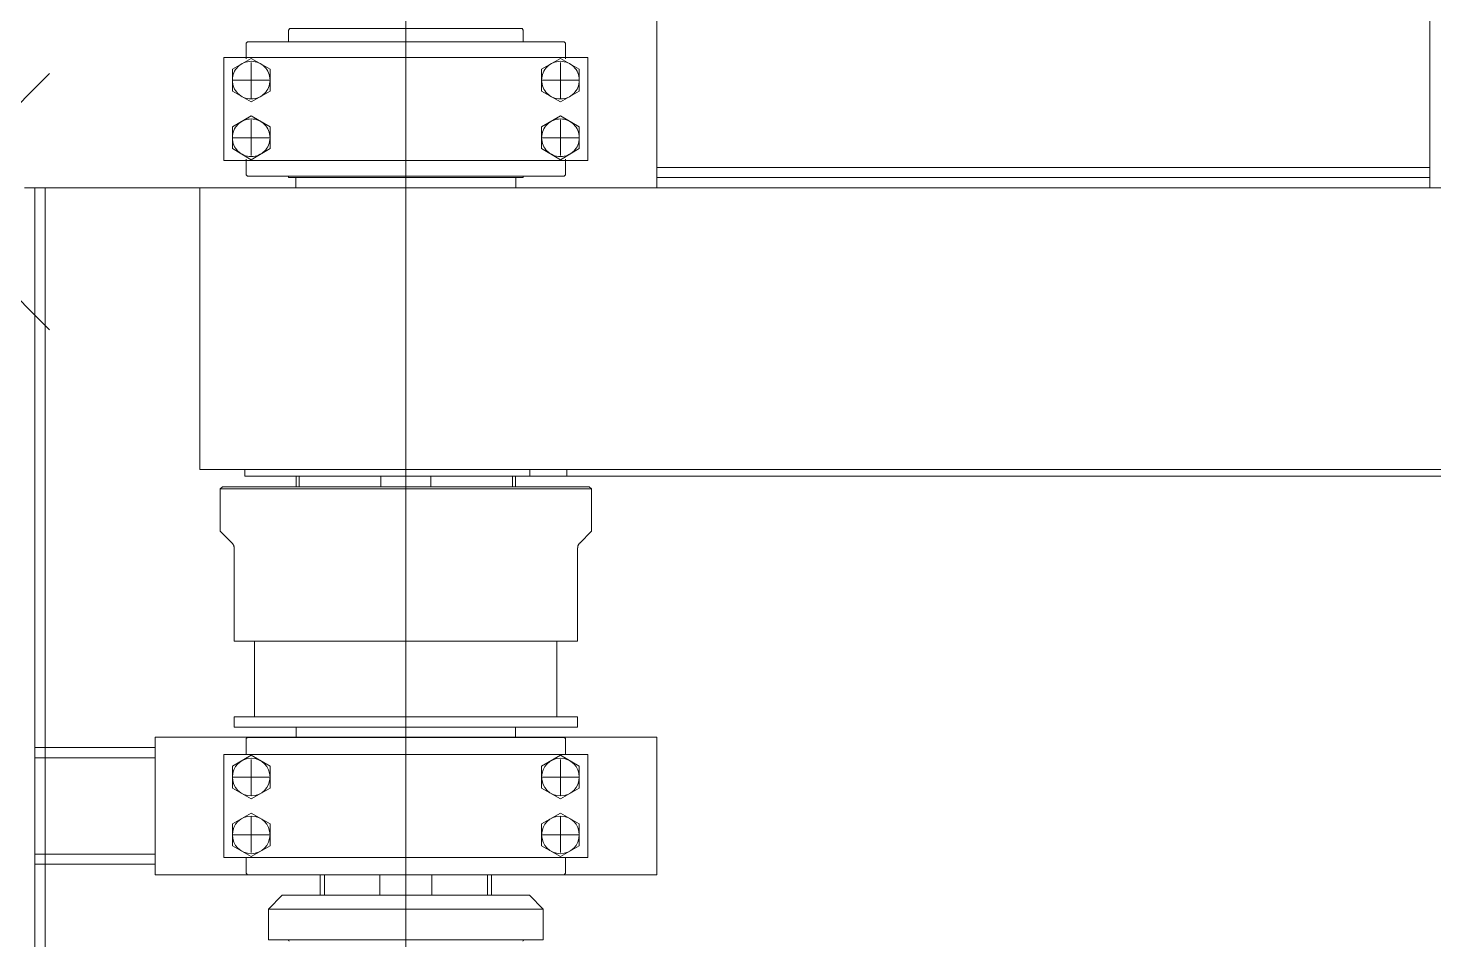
# Model space of a CAD drawing. Extents: x 475189 to 476029, y 1007718 to 1008015.
# Drawn here: x 475704.76 to 475715.73, y 1007873.65 to 1007880.77 of the extents above; entities that cross this region are included whole.
import ezdxf
from ezdxf.enums import TextEntityAlignment as Align

# ---------------------------------------------------------------- set-up
doc = ezdxf.new("R2010")
doc.units = 0
doc.header["$LTSCALE"] = 2
doc.header["$MEASUREMENT"] = 0
doc.header["$PDMODE"] = 3
doc.header["$PDSIZE"] = -7
doc.linetypes.add('AM_ISO02W050x2', pattern=[3.75, 3, -0.75])
doc.layers.get('0').update_dxf_attribs({"linetype": 'CONTINUOUS', "lineweight": 0})
doc.layers.add('R.B', color=6, linetype='CONTINUOUS', lineweight=0)
doc.layers.add('TEXT', color=1, linetype='CONTINUOUS', lineweight=0)
doc.styles.add('ROMANS', font='ROMANS.SHX')
doc.styles.add('XT03_5', font='romans', dxfattribs={"width": 0.6, "height": 87.5})

# ---------------------------------------------------------------- blocks, each defined once
blk = doc.blocks.new('EXISTING')
at = {"color": 8}
for p, q in [((475707.706, 1007884.156), (475707.706, 1007851.614)), ((475704.812, 1007879.518), (475704.812, 1007858.503))]:
    blk.add_line(p, q, dxfattribs=at)
at = {"color": 8, "linetype": 'AM_ISO02W050x2'}
blk.add_line((475704.892, 1007879.518), (475704.892, 1007858.503), dxfattribs=at)
at = {"color": 8, "linetype": 'ByBlock', "style": 'ROMANS'}
for tag, height, width, p in [('DIRECTION', 0.536, 0.85, (475672.394, 1007828.239)), ('DN', 1.072, 0.708333, (475752.552, 1007802.238))]:
    blk.add_attdef(tag, text='', height=height, dxfattribs=dict(at, width=width)).set_placement(p, align=Align.MIDDLE_RIGHT)
at = {"color": 8, "style": 'XT03_5', "text_generation_flag": 4, "width": 0.6, "flags": 9}
for p, rotation in [((475706.595, 1007775.576), 270), ((475708.817, 1007766.103), 90)]:
    blk.add_attdef('KEYWORD', p, '', height=0.0375, rotation=rotation, dxfattribs=at)
at = {"color": 8, "style": 'XT03_5', "width": 0.6, "flags": 9}
for p, rotation in [((475708.817, 1007775.576), 270), ((475706.595, 1007766.103), 90)]:
    blk.add_attdef('KEYWORD', p, '', height=0.0375, rotation=rotation, dxfattribs=at)
at = {"layer": 'TEXT', "color": 8, "style": 'ROMANS', "width": 0.85, "flags": 8}
blk.add_attdef('WTD', text='', height=1.072, rotation=180, dxfattribs=at).set_placement((475705.173, 1007794.2), align=Align.MIDDLE_CENTER)
blk.add_attdef('WTD', text='', height=1.072, dxfattribs=at).set_placement((475731.4, 1007752.462), align=Align.MIDDLE_CENTER)

msp = doc.modelspace()

# ---------------------------------------------------------------- linework, layer by layer
at = {"color": 8, "linetype": 'AM_ISO02W050x2'}
for p, q in [((475709.664, 1007881.556), (475709.664, 1007879.518)), ((475706.789, 1007880.751), (475706.8, 1007880.762)), ((475706.789, 1007880.751), (475706.789, 1007880.66)), ((475706.8, 1007880.762), (475707.706, 1007880.762)), ((475707.706, 1007880.801), (475707.706, 1007880.15)), ((475708.612, 1007880.762), (475707.706, 1007880.762)), ((475708.622, 1007880.751), (475708.612, 1007880.762)), ((475708.622, 1007880.751), (475708.622, 1007880.66)), ((475706.47, 1007880.66), (475706.459, 1007880.649)), ((475706.459, 1007880.526), (475706.459, 1007880.649)), ((475707.706, 1007880.66), (475706.47, 1007880.66)), ((475707.706, 1007880.66), (475708.941, 1007880.66)), ((475708.941, 1007880.66), (475708.952, 1007880.649)), ((475708.952, 1007880.526), (475708.952, 1007880.649)), ((475707.706, 1007880.537), (475706.285, 1007880.537)), ((475706.285, 1007880.537), (475706.285, 1007879.733)), ((475706.499, 1007880.219), (475706.499, 1007880.498)), ((475707.706, 1007880.537), (475709.126, 1007880.537)), ((475708.912, 1007880.219), (475708.912, 1007880.498)), ((475709.126, 1007880.537), (475709.126, 1007879.733)), ((475706.352, 1007880.36), (475706.647, 1007880.36)), ((475709.059, 1007880.36), (475708.764, 1007880.36)), ((475706.499, 1007880.05), (475706.499, 1007879.772)), ((475708.912, 1007880.05), (475708.912, 1007879.772)), ((475706.647, 1007879.91), (475706.352, 1007879.91)), ((475708.764, 1007879.91), (475709.059, 1007879.91)), ((475707.706, 1007879.733), (475706.285, 1007879.733)), ((475706.459, 1007879.743), (475706.459, 1007879.62)), ((475707.706, 1007879.733), (475709.126, 1007879.733)), ((475708.952, 1007879.743), (475708.952, 1007879.62)), ((475706.47, 1007879.609), (475706.459, 1007879.62)), ((475708.941, 1007879.609), (475708.952, 1007879.62)), ((475709.664, 1007879.518), (475704.731, 1007879.518)), ((475706.097, 1007879.518), (475706.097, 1007877.32)), ((475707.706, 1007879.609), (475706.47, 1007879.609)), ((475706.789, 1007879.599), (475706.789, 1007879.609)), ((475707.706, 1007879.599), (475706.789, 1007879.599)), ((475706.848, 1007879.599), (475706.848, 1007879.518)), ((475707.706, 1007879.609), (475708.941, 1007879.609)), ((475707.706, 1007879.599), (475708.622, 1007879.599)), ((475708.563, 1007879.599), (475708.563, 1007879.518)), ((475708.622, 1007879.599), (475708.622, 1007879.609)), ((475706.449, 1007877.32), (475706.449, 1007877.267)), ((475708.672, 1007877.32), (475708.672, 1007877.267)), ((475708.963, 1007877.32), (475708.963, 1007877.267)), ((475706.449, 1007877.267), (475707.706, 1007877.267)), ((475706.851, 1007877.267), (475706.851, 1007877.186)), ((475706.873, 1007877.267), (475706.873, 1007877.186)), ((475707.511, 1007877.267), (475707.511, 1007877.186)), ((475708.963, 1007877.267), (475707.706, 1007877.267)), ((475707.9, 1007877.267), (475707.9, 1007877.186)), ((475708.538, 1007877.267), (475708.538, 1007877.186)), ((475708.561, 1007877.267), (475708.561, 1007877.186)), ((475706.258, 1007877.17), (475706.274, 1007877.186)), ((475706.258, 1007877.17), (475707.706, 1007877.17)), ((475706.258, 1007877.17), (475706.258, 1007876.838)), ((475706.274, 1007877.186), (475706.851, 1007877.186)), ((475706.851, 1007877.186), (475707.706, 1007877.186)), ((475708.561, 1007877.186), (475707.706, 1007877.186)), ((475709.153, 1007877.17), (475707.706, 1007877.17)), ((475709.137, 1007877.186), (475708.561, 1007877.186)), ((475709.153, 1007877.17), (475709.137, 1007877.186)), ((475709.153, 1007877.17), (475709.153, 1007876.838)), ((475706.258, 1007876.838), (475706.35, 1007876.746)), ((475709.153, 1007876.838), (475709.062, 1007876.746))]:
    msp.add_line(p, q, dxfattribs=at)
at = {"color": 8}
for p, q in [((475715.695, 1007881.556), (475715.695, 1007879.518)), ((475715.695, 1007879.679), (475709.664, 1007879.679)), ((475706.097, 1007879.518), (475730.196, 1007879.518)), ((475715.695, 1007879.599), (475709.664, 1007879.599)), ((475722.718, 1007879.518), (475715.695, 1007879.518)), ((475730.196, 1007877.32), (475706.097, 1007877.32)), ((475719.126, 1007877.267), (475708.672, 1007877.267)), ((475706.365, 1007875.98), (475706.365, 1007876.708)), ((475709.046, 1007875.98), (475709.046, 1007876.708)), ((475707.706, 1007875.98), (475706.365, 1007875.98)), ((475706.526, 1007875.39), (475706.526, 1007875.98)), ((475707.706, 1007875.98), (475709.046, 1007875.98)), ((475708.885, 1007875.39), (475708.885, 1007875.98)), ((475706.365, 1007875.39), (475707.706, 1007875.39)), ((475706.365, 1007875.31), (475706.365, 1007875.39)), ((475709.046, 1007875.39), (475707.706, 1007875.39)), ((475709.046, 1007875.31), (475709.046, 1007875.39)), ((475709.664, 1007875.23), (475705.75, 1007875.23)), ((475705.75, 1007875.23), (475705.75, 1007874.157)), ((475707.706, 1007875.31), (475706.365, 1007875.31)), ((475706.47, 1007875.229), (475706.459, 1007875.219)), ((475707.706, 1007875.229), (475706.47, 1007875.229)), ((475706.851, 1007875.229), (475706.851, 1007875.31)), ((475707.706, 1007875.31), (475709.046, 1007875.31)), ((475707.706, 1007875.229), (475708.941, 1007875.229)), ((475708.561, 1007875.229), (475708.561, 1007875.31)), ((475708.941, 1007875.229), (475708.952, 1007875.219)), ((475709.664, 1007874.157), (475709.664, 1007875.23)), ((475705.75, 1007875.149), (475704.812, 1007875.149)), ((475706.459, 1007875.095), (475706.459, 1007875.219)), ((475708.952, 1007875.095), (475708.952, 1007875.219)), ((475705.75, 1007875.069), (475704.812, 1007875.069)), ((475707.706, 1007875.095), (475706.285, 1007875.095)), ((475706.285, 1007875.095), (475706.285, 1007874.291)), ((475706.499, 1007874.778), (475706.499, 1007875.057)), ((475707.706, 1007875.095), (475709.126, 1007875.095)), ((475708.912, 1007874.778), (475708.912, 1007875.057)), ((475709.126, 1007875.095), (475709.126, 1007874.291)), ((475706.352, 1007874.919), (475706.647, 1007874.919)), ((475709.059, 1007874.919), (475708.764, 1007874.919)), ((475706.499, 1007874.609), (475706.499, 1007874.33)), ((475708.912, 1007874.609), (475708.912, 1007874.33)), ((475706.647, 1007874.468), (475706.352, 1007874.468)), ((475708.764, 1007874.468), (475709.059, 1007874.468)), ((475705.75, 1007874.318), (475704.812, 1007874.318)), ((475705.75, 1007874.238), (475704.812, 1007874.238)), ((475707.706, 1007874.291), (475706.285, 1007874.291)), ((475706.459, 1007874.291), (475706.459, 1007874.168)), ((475707.706, 1007874.291), (475709.126, 1007874.291)), ((475708.952, 1007874.291), (475708.952, 1007874.168)), ((475705.75, 1007874.157), (475709.664, 1007874.157)), ((475706.47, 1007874.157), (475706.459, 1007874.168)), ((475707.706, 1007874.157), (475706.47, 1007874.157)), ((475707.022, 1007874.157), (475706.794, 1007874.157)), ((475707.038, 1007873.996), (475707.038, 1007874.157)), ((475707.07, 1007874.157), (475707.07, 1007873.996)), ((475707.503, 1007874.157), (475707.503, 1007873.996)), ((475707.706, 1007874.157), (475708.941, 1007874.157)), ((475707.909, 1007874.157), (475707.909, 1007873.996)), ((475708.342, 1007874.157), (475708.342, 1007873.996)), ((475708.373, 1007873.996), (475708.373, 1007874.157)), ((475708.389, 1007874.157), (475708.617, 1007874.157)), ((475708.941, 1007874.157), (475708.952, 1007874.168)), ((475706.634, 1007873.889), (475706.741, 1007873.996)), ((475707.706, 1007873.996), (475706.741, 1007873.996)), ((475707.706, 1007873.996), (475708.671, 1007873.996)), ((475708.778, 1007873.889), (475708.671, 1007873.996)), ((475706.634, 1007873.889), (475707.706, 1007873.889)), ((475706.634, 1007873.889), (475706.634, 1007873.648)), ((475708.778, 1007873.889), (475707.706, 1007873.889)), ((475708.778, 1007873.889), (475708.778, 1007873.648)), ((475707.706, 1007873.648), (475706.634, 1007873.648)), ((475706.784, 1007873.648), (475706.634, 1007873.648)), ((475707.706, 1007873.648), (475708.778, 1007873.648)), ((475708.628, 1007873.648), (475708.778, 1007873.648))]:
    msp.add_line(p, q, dxfattribs=at)
at = {"color": 8, "linetype": 'AM_ISO02W050x2'}
for points in [[(475706.647, 1007880.445), (475706.499, 1007880.53), (475706.352, 1007880.445), (475706.352, 1007880.275), (475706.499, 1007880.19), (475706.647, 1007880.275)], [(475708.764, 1007880.445), (475708.912, 1007880.53), (475709.059, 1007880.445), (475709.059, 1007880.275), (475708.912, 1007880.19), (475708.764, 1007880.275)], [(475706.647, 1007879.825), (475706.499, 1007879.739), (475706.352, 1007879.825), (475706.352, 1007879.995), (475706.499, 1007880.08), (475706.647, 1007879.995)], [(475708.764, 1007879.825), (475708.912, 1007879.739), (475709.059, 1007879.825), (475709.059, 1007879.995), (475708.912, 1007880.08), (475708.764, 1007879.995)]]:
    msp.add_lwpolyline(points, close=True, dxfattribs=at)
at = {"color": 8}
for points in [[(475706.647, 1007875.004), (475706.499, 1007875.089), (475706.352, 1007875.004), (475706.352, 1007874.833), (475706.499, 1007874.748), (475706.647, 1007874.833)], [(475708.764, 1007875.004), (475708.912, 1007875.089), (475709.059, 1007875.004), (475709.059, 1007874.833), (475708.912, 1007874.748), (475708.764, 1007874.833)], [(475706.647, 1007874.383), (475706.499, 1007874.298), (475706.352, 1007874.383), (475706.352, 1007874.553), (475706.499, 1007874.638), (475706.647, 1007874.553)], [(475708.764, 1007874.383), (475708.912, 1007874.298), (475709.059, 1007874.383), (475709.059, 1007874.553), (475708.912, 1007874.638), (475708.764, 1007874.553)]]:
    msp.add_lwpolyline(points, close=True, dxfattribs=at)
at = {"color": 8, "linetype": 'AM_ISO02W050x2'}
for centre, radius, start, end in [((475706.499, 1007880.36), 0.147, 0, 180), ((475708.912, 1007880.36), 0.147, 0, 180), ((475706.499, 1007880.36), 0.147, 180, 0), ((475708.912, 1007880.36), 0.147, 180, 0), ((475706.499, 1007879.91), 0.147, 0, 180), ((475708.912, 1007879.91), 0.147, 0, 180), ((475706.499, 1007879.91), 0.147, 180, 0), ((475708.912, 1007879.91), 0.147, 180, 0), ((475706.312, 1007876.708), 0.0536, 0, 45), ((475709.1, 1007876.708), 0.0536, 135, 180)]:
    msp.add_arc(centre, radius, start, end, dxfattribs=at)
at = {"color": 8}
for centre, radius, start, end in [((475706.499, 1007874.919), 0.147, 0, 180), ((475708.912, 1007874.919), 0.147, 0, 180), ((475706.499, 1007874.919), 0.147, 180, 0), ((475708.912, 1007874.919), 0.147, 180, 0), ((475706.499, 1007874.468), 0.147, 0, 180), ((475708.912, 1007874.468), 0.147, 0, 180), ((475706.499, 1007874.468), 0.147, 180, 0), ((475708.912, 1007874.468), 0.147, 180, 0), ((475706.784, 1007873.637), 0.0107, 0, 90), ((475708.628, 1007873.637), 0.0107, 90, 180)]:
    msp.add_arc(centre, radius, start, end, dxfattribs=at)
at = {"color": 8, "linetype": 'AM_ISO02W050x2'}
msp.add_point((475703.925, 1007879.411), dxfattribs=at)

# ---------------------------------------------------------------- block references
at = {"layer": 'R.B'}
msp.add_blockref('EXISTING', (0, 0), dxfattribs=at)

doc.saveas('drawing.dxf')
